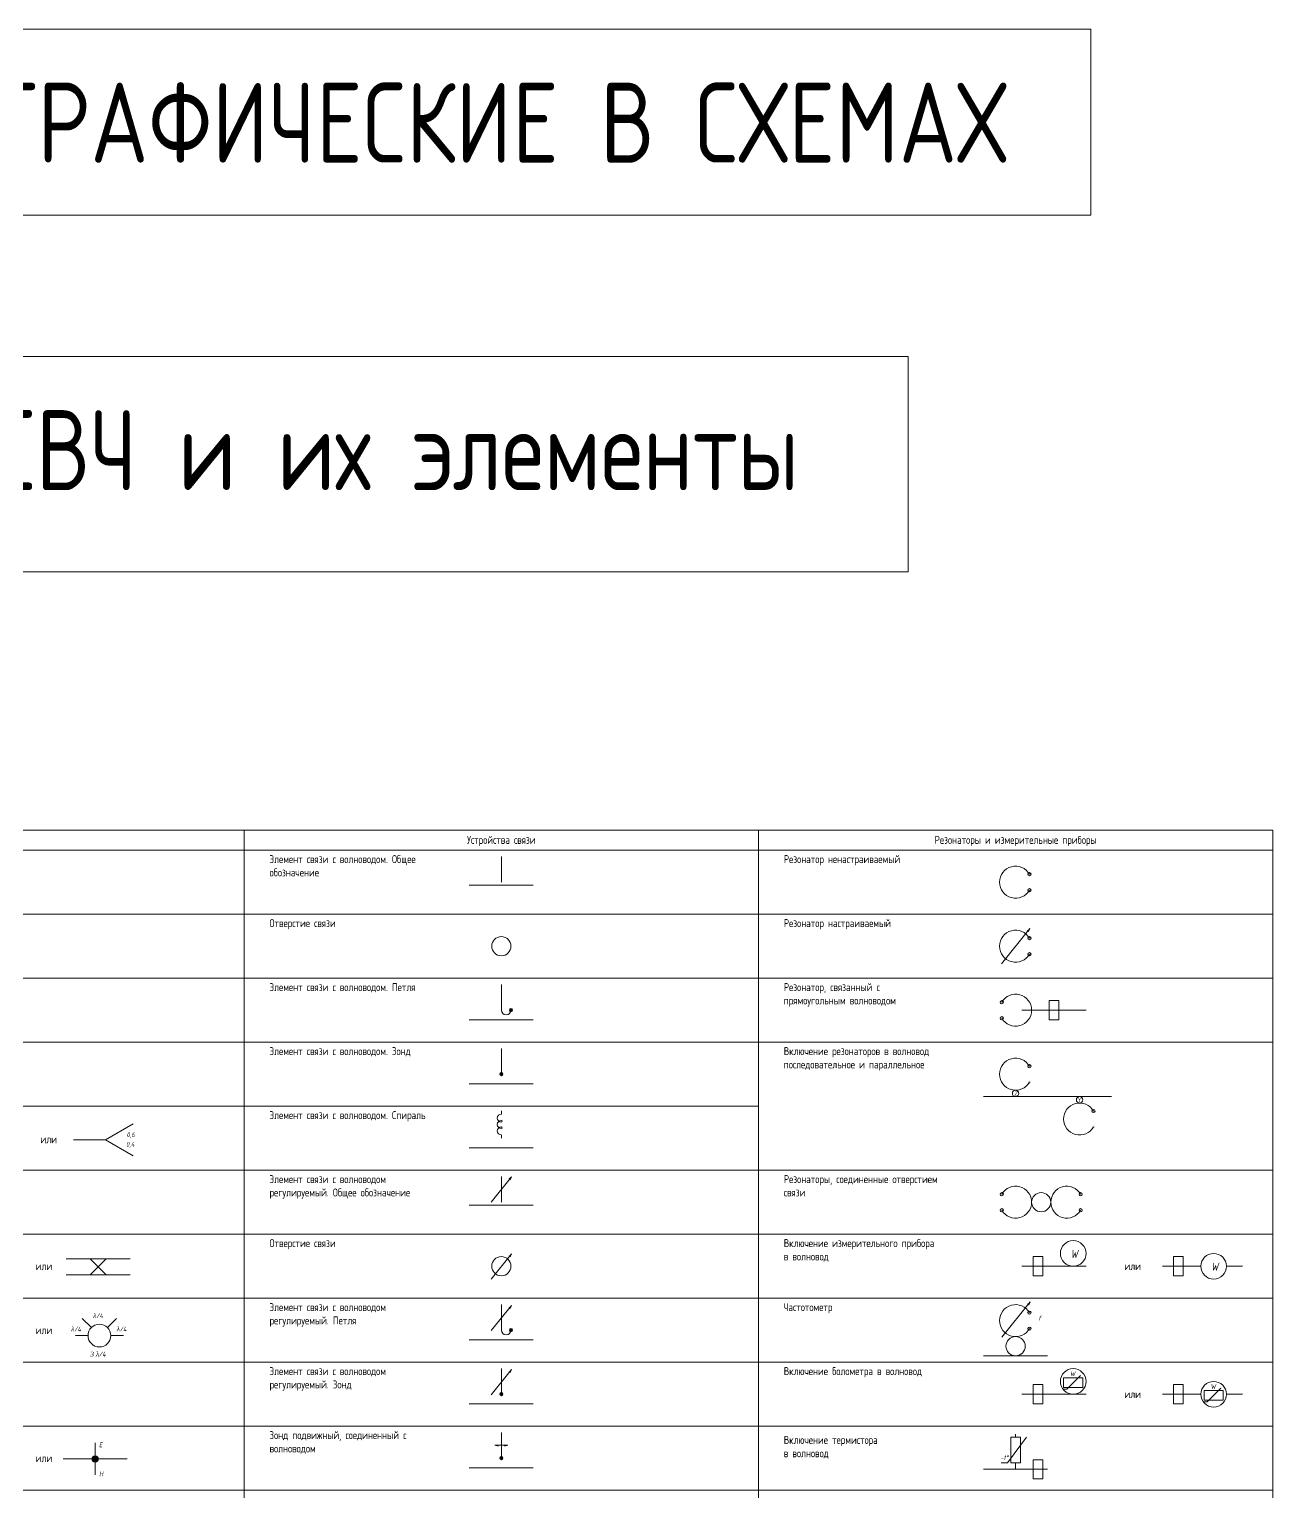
# Model space of a CAD drawing. Header units: millimetres. Extents: x 105 to 909, y -265 to 982.
# Drawn here: x 520.3 to 908.9, y 525 to 982 of the extents above; entities that cross this region are included whole.
import ezdxf

# ---------------------------------------------------------------- set-up
doc = ezdxf.new("R2010")
doc.units = ezdxf.units.MM
doc.layers.get('0').update_dxf_attribs({"lineweight": 20})
doc.styles.add('GOST', font='GOST_A.TTF')

msp = doc.modelspace()

# ---------------------------------------------------------------- hatches: boundary and pattern name
h = msp.add_hatch(color=256)
h.dxf.hatch_style = 1
h.paths.add_polyline_path([(833.36, 717.96, 1), (832.36, 717.96, 1)])
h.paths.add_polyline_path([(833.36, 712.96, 1), (832.36, 712.96, 1)])
h = msp.add_hatch(color=256)
h.dxf.hatch_style = 1
h.paths.add_polyline_path([(832.16, 700.37), (832.97, 700.96), (832.36, 700.2)])
h = msp.add_hatch(color=256)
h.dxf.hatch_style = 1
h.paths.add_polyline_path([(832.56, 700.04), (832.97, 700.96), (832.36, 700.2)])
h = msp.add_hatch(color=256)
h.dxf.hatch_style = 1
h.paths.add_polyline_path([(833.36, 697.96, 1), (832.36, 697.96, 1)])
h.paths.add_polyline_path([(833.36, 692.96, 1), (832.36, 692.96, 1)])
h = msp.add_hatch(color=256)
h.dxf.hatch_style = 1
h.paths.add_polyline_path([(824.7, 672.96, 1), (823.7, 672.96, 1)])
h.paths.add_polyline_path([(823.7, 677.96, 1), (824.7, 677.96, 1)])
h = msp.add_hatch(color=256)
h.dxf.hatch_style = 1
h.paths.add_polyline_path([(670.35, 675.49, 1), (671.35, 675.49, 1)])
h = msp.add_hatch(color=256)
h.dxf.hatch_style = 1
h.paths.add_polyline_path([(833.36, 657.96, 1), (832.36, 657.96, 1)])
h.paths.add_polyline_path([(833.36, 652.96, 1), (832.36, 652.96, 1)])
h = msp.add_hatch(color=256)
h.dxf.hatch_style = 1
h.paths.add_polyline_path([(667.35, 655.49, 1), (668.35, 655.49, 1)])
h = msp.add_hatch(color=256)
h.dxf.hatch_style = 1
h.paths.add_polyline_path([(853.36, 643.96, 1), (852.36, 643.96, 1)])
h.paths.add_polyline_path([(853.36, 638.96, 1), (852.36, 638.96, 1)])
h = msp.add_hatch(color=256)
h.dxf.hatch_style = 1
h.paths.add_polyline_path([(670.25, 622.76), (671.06, 623.35), (670.45, 622.6)])
h = msp.add_hatch(color=256)
h.dxf.hatch_style = 1
h.paths.add_polyline_path([(670.65, 622.44), (671.06, 623.35), (670.45, 622.6)])
h = msp.add_hatch(color=256)
h.dxf.hatch_style = 1
h.paths.add_polyline_path([(824.7, 612.96, 1), (823.7, 612.96, 1)])
h.paths.add_polyline_path([(823.7, 617.96, 1), (824.7, 617.96, 1)])
h = msp.add_hatch(color=256)
h.dxf.hatch_style = 1
h.paths.add_polyline_path([(849.36, 612.96, 1), (848.36, 612.96, 1)])
h.paths.add_polyline_path([(848.36, 617.96, 1), (849.36, 617.96, 1)])
h = msp.add_hatch(color=256)
h.dxf.hatch_style = 1
h.paths.add_polyline_path([(670.25, 598.69), (671.06, 599.28), (670.45, 598.52)])
h = msp.add_hatch(color=256)
h.dxf.hatch_style = 1
h.paths.add_polyline_path([(670.65, 598.36), (671.06, 599.28), (670.45, 598.52)])
h = msp.add_hatch(color=256)
h.dxf.hatch_style = 1
h.paths.add_polyline_path([(670.25, 582.61), (671.06, 583.2), (670.45, 582.45)])
h = msp.add_hatch(color=256)
h.dxf.hatch_style = 1
h.paths.add_polyline_path([(670.65, 582.28), (671.06, 583.2), (670.45, 582.45)])
h = msp.add_hatch(color=256)
h.dxf.hatch_style = 1
h.paths.add_polyline_path([(832.29, 583.73), (833.1, 584.31), (832.49, 583.56)])
h = msp.add_hatch(color=256)
h.dxf.hatch_style = 1
h.paths.add_polyline_path([(833.36, 580.96, 1), (832.36, 580.96, 1)])
h.paths.add_polyline_path([(833.36, 575.96, 1), (832.36, 575.96, 1)])
h = msp.add_hatch(color=256)
h.dxf.hatch_style = 1
h.paths.add_polyline_path([(832.7, 583.4), (833.1, 584.31), (832.49, 583.56)])
h = msp.add_hatch(color=256)
h.dxf.hatch_style = 1
h.paths.add_polyline_path([(670.35, 575.49, 1), (671.35, 575.49, 1)])
h = msp.add_hatch(color=256)
h.dxf.hatch_style = 1
h.paths.add_polyline_path([(670.25, 562.55), (671.06, 563.14), (670.45, 562.39)])
h = msp.add_hatch(color=256)
h.dxf.hatch_style = 1
h.paths.add_polyline_path([(670.65, 562.23), (671.06, 563.14), (670.45, 562.39)])
h = msp.add_hatch(color=256)
h.dxf.hatch_style = 1
h.paths.add_polyline_path([(667.35, 555.49, 1), (668.35, 555.49, 1)])
h = msp.add_hatch(color=256)
h.dxf.hatch_style = 1
h.paths.add_polyline_path([(666.82, 539.76), (665.86, 539.49), (666.82, 539.51)])
h = msp.add_hatch(color=256)
h.dxf.hatch_style = 1
h.paths.add_polyline_path([(666.83, 539.25), (665.86, 539.49), (666.82, 539.51)])
h = msp.add_hatch(color=256)
h.dxf.hatch_style = 1
h.paths.add_polyline_path([(668.9, 539.76), (669.86, 539.49), (668.89, 539.51)])
h = msp.add_hatch(color=256)
h.dxf.hatch_style = 1
h.paths.add_polyline_path([(668.89, 539.25), (669.86, 539.49), (668.89, 539.51)])
h = msp.add_hatch(color=256)
h.dxf.hatch_style = 1
h.paths.add_polyline_path([(540.93, 536.22, 0.414214), (539.93, 535.22), (540.93, 535.22)])
h.paths.add_polyline_path([(540.93, 536.22), (540.93, 535.22), (541.93, 535.22, 0.414214)])
h.paths.add_polyline_path([(541.93, 535.22), (540.93, 535.22), (540.93, 534.22, 0.414214)])
h.paths.add_polyline_path([(540.93, 535.22), (539.93, 535.22, 0.414214), (540.93, 534.22)])
h = msp.add_hatch(color=256)
h.dxf.hatch_style = 1
h.paths.add_polyline_path([(667.35, 535.49, 1), (668.35, 535.49, 1)])

# ---------------------------------------------------------------- linework, layer by layer
for p, q in [((105.44, 725.46), (908.88, 725.46)), ((667.87, 723.49), (667.85, 715.49)), ((657.84, 714.49), (677.84, 714.49)), ((426.82, 705.46), (587.5, 705.46)), ((587.5, 705.46), (748.19, 705.46)), ((748.19, 705.46), (908.88, 705.46)), ((824.09, 689.97), (832.97, 700.96)), ((832.16, 700.37), (832.36, 700.2)), ((832.56, 700.04), (832.36, 700.2)), ((832.97, 700.96), (832.56, 700.04)), ((426.82, 685.46), (587.5, 685.46)), ((587.5, 685.46), (748.19, 685.46)), ((667.87, 683.49), (667.85, 675.49)), ((748.19, 685.46), (908.88, 685.46)), ((841.03, 678.46), (839.03, 678.46)), ((839.03, 678.46), (842.03, 678.46)), ((839.03, 672.46), (839.03, 678.46)), ((842.03, 678.46), (842.03, 672.46)), ((657.84, 672.49), (677.84, 672.49)), ((830.53, 675.46), (850.53, 675.46)), ((842.03, 672.46), (839.03, 672.46)), ((426.82, 665.46), (587.5, 665.46)), ((587.5, 665.46), (748.19, 665.46)), ((667.87, 663.49), (667.85, 655.49)), ((748.19, 665.46), (908.88, 665.46)), ((657.84, 652.49), (677.84, 652.49)), ((426.82, 645.46), (587.5, 645.46)), ((587.5, 645.46), (748.19, 645.46)), ((828.53, 648.46), (818.53, 648.46)), ((828.53, 648.46), (848.53, 648.46)), ((848.53, 648.46), (858.53, 648.46)), ((544.14, 635), (552.8, 640)), ((667.86, 642.99), (667.86, 643.99)), ((667.85, 635.49), (667.85, 636.49)), ((534.14, 635), (544.14, 635)), ((544.14, 635), (552.8, 630)), ((657.84, 632.49), (677.84, 632.49)), ((426.82, 625.46), (587.5, 625.46)), ((587.5, 625.46), (748.19, 625.46)), ((664.69, 615.48), (671.06, 623.35)), ((667.87, 623.49), (667.85, 615.49)), ((671.06, 623.35), (670.25, 622.76)), ((670.25, 622.76), (670.45, 622.6)), ((670.65, 622.44), (670.45, 622.6)), ((671.06, 623.35), (670.65, 622.44)), ((748.19, 625.46), (908.88, 625.46)), ((657.84, 614.49), (677.84, 614.49)), ((426.82, 605.46), (587.5, 605.46)), ((587.5, 605.46), (748.19, 605.46)), ((748.19, 605.46), (908.88, 605.46)), ((664.69, 591.4), (671.06, 599.28)), ((671.06, 599.28), (670.65, 598.36)), ((551.85, 597.72), (531.85, 597.72)), ((539.35, 597.72), (544.35, 592.72)), ((544.35, 597.72), (539.35, 592.72)), ((539.35, 597.72), (544.35, 597.72)), ((670.25, 598.69), (670.45, 598.52)), ((670.65, 598.36), (670.45, 598.52)), ((830.53, 595.46), (850.53, 595.46)), ((836.03, 598.46), (834.03, 598.46)), ((834.03, 598.46), (837.03, 598.46)), ((834.03, 592.46), (834.03, 598.46)), ((837.03, 598.46), (837.03, 592.46)), ((874.41, 595.46), (886.41, 595.46)), ((879.91, 598.46), (877.91, 598.46)), ((877.91, 598.46), (880.91, 598.46)), ((877.91, 592.46), (877.91, 598.46)), ((880.91, 598.46), (880.91, 592.46)), ((894.41, 595.46), (899.41, 595.46)), ((551.85, 592.72), (531.85, 592.72)), ((539.35, 592.72), (544.35, 592.72)), ((837.03, 592.46), (834.03, 592.46)), ((880.91, 592.46), (877.91, 592.46)), ((426.82, 585.46), (587.5, 585.46)), ((587.5, 585.46), (748.19, 585.46)), ((748.19, 585.46), (908.88, 585.46)), ((664.69, 575.32), (671.06, 583.2)), ((667.87, 583.49), (667.85, 575.49)), ((670.25, 582.61), (670.45, 582.45)), ((670.65, 582.28), (670.45, 582.45)), ((671.06, 583.2), (670.65, 582.28)), ((824.23, 573.33), (833.1, 584.31)), ((832.29, 583.73), (832.49, 583.56)), ((832.7, 583.4), (832.49, 583.56)), ((833.1, 584.31), (832.7, 583.4)), ((536.93, 579.09), (539.76, 576.26)), ((547.59, 579.09), (544.76, 576.26)), ((534.76, 573.76), (538.73, 573.76)), ((545.8, 573.76), (549.76, 573.76)), ((657.84, 572.49), (677.84, 572.49)), ((838.53, 567.46), (818.53, 567.46)), ((828.53, 567.46), (838.53, 567.46)), ((426.82, 565.46), (587.5, 565.46)), ((587.5, 565.46), (748.19, 565.46)), ((664.69, 555.27), (671.06, 563.14)), ((667.87, 563.49), (667.85, 555.49)), ((670.25, 562.55), (670.45, 562.39)), ((670.65, 562.23), (670.45, 562.39)), ((671.06, 563.14), (670.65, 562.23)), ((748.19, 565.46), (908.88, 565.46)), ((834.03, 552.46), (834.03, 558.46)), ((834.03, 558.46), (837.03, 558.46)), ((837.03, 558.46), (837.03, 552.46)), ((843.53, 560.58), (849.53, 560.58)), ((843.53, 557.58), (843.53, 560.58)), ((849.53, 557.58), (843.53, 557.58)), ((844.53, 557.08), (848.78, 561.32)), ((849.53, 560.58), (849.53, 557.58)), ((877.91, 552.46), (877.91, 558.46)), ((877.91, 558.46), (880.91, 558.46)), ((880.91, 558.46), (880.91, 552.46)), ((830.53, 555.46), (850.53, 555.46)), ((843.53, 557.08), (844.53, 557.08)), ((874.41, 555.46), (886.41, 555.46)), ((887.41, 556.58), (893.41, 556.58)), ((887.41, 553.58), (887.41, 556.58)), ((893.41, 553.58), (887.41, 553.58)), ((888.41, 553.08), (887.41, 553.08)), ((888.41, 553.08), (892.66, 557.32)), ((893.41, 556.58), (893.41, 553.58)), ((894.41, 555.46), (899.41, 555.46)), ((657.84, 552.49), (677.84, 552.49)), ((837.03, 552.46), (834.03, 552.46)), ((880.91, 552.46), (877.91, 552.46)), ((426.82, 545.46), (587.5, 545.46)), ((587.5, 545.46), (748.19, 545.46)), ((748.19, 545.46), (908.88, 545.46)), ((540.93, 535.22), (540.93, 540.22)), ((540.93, 540.22), (540.93, 530.22)), ((669.86, 539.49), (665.86, 539.49)), ((665.86, 539.49), (666.83, 539.25)), ((667.87, 543.49), (667.85, 535.49)), ((667.86, 539.49), (669.86, 539.49)), ((669.86, 539.49), (668.89, 539.25)), ((826.03, 534), (831.93, 542)), ((827.03, 542), (827.03, 534)), ((827.03, 542), (830.03, 542)), ((828.53, 542), (828.53, 543)), ((830.03, 534), (830.03, 542)), ((530.93, 535.22), (550.93, 535.22)), ((836.03, 535), (834.03, 535)), ((834.03, 535), (837.03, 535)), ((834.03, 529), (834.03, 535)), ((837.03, 535), (837.03, 529)), ((657.84, 532.49), (677.84, 532.49)), ((818.53, 532), (838.53, 532)), ((826.03, 534), (824.03, 534)), ((827.03, 534), (828.53, 534)), ((828.53, 532), (828.53, 534)), ((828.53, 534), (830.03, 534)), ((834.03, 529), (837.03, 529)), ((426.82, 525.46), (587.5, 525.46)), ((587.5, 525.46), (748.19, 525.46)), ((748.19, 525.46), (908.88, 525.46))]:
    msp.add_line(p, q)
for points in [[(146.95, 982), (852.06, 982), (852.06, 923.86), (146.95, 923.86)], [(193.81, 879.7), (794.93, 879.7), (794.93, 812.45), (193.81, 812.45)], [(426.82, 731.71), (587.5, 731.71), (587.5, 165.46), (426.82, 165.46)], [(587.5, 731.71), (748.19, 731.71), (748.19, 525.46), (587.5, 525.46)], [(748.19, 731.71), (908.88, 731.71), (908.88, 365.46), (748.19, 365.46)]]:
    msp.add_lwpolyline(points, close=True)
for centre, radius in [((832.86, 717.96), 0.5), ((832.86, 712.96), 0.5), ((667.85, 695.46), 3), ((832.86, 697.96), 0.5), ((832.86, 692.96), 0.5), ((824.2, 677.96), 0.5), ((670.85, 675.49), 0.5), ((824.2, 672.96), 0.5), ((832.86, 657.96), 0.5), ((667.85, 655.49), 0.5), ((828.53, 649.46), 1), ((848.53, 647.46), 1), ((852.86, 643.96), 0.5), ((824.2, 617.96), 0.5), ((836.53, 615.46), 3), ((848.86, 617.96), 0.5), ((824.2, 612.96), 0.5), ((848.86, 612.96), 0.5), ((846.53, 599.46), 4), ((890.41, 595.46), 4), ((667.85, 595.46), 3), ((832.86, 580.96), 0.5), ((542.26, 573.76), 3.54), ((670.85, 575.49), 0.5), ((832.86, 575.96), 0.5), ((828.53, 570.46), 3), ((846.53, 559.46), 4), ((890.41, 555.46), 4), ((667.85, 555.49), 0.5), ((540.93, 535.22), 1), ((667.85, 535.49), 0.5)]:
    msp.add_circle(centre, radius)
for centre, radius, start, end in [((828.53, 715.46), 5, 30, 330), ((828.53, 695.46), 5, 30, 330), ((828.53, 675.46), 5, 210, 150), ((669.35, 675.49), 1.5, 180, 0), ((828.53, 655.46), 5, 30, 330), ((848.53, 641.46), 5, 30, 330), ((667.85, 641.74), 1.25, 89.8301, 269.8301), ((667.85, 639.74), 1.25, 89.8301, 269.8301), ((667.85, 640.74), 0.25, 269.1503, 89.1503), ((667.85, 637.74), 1.25, 89.8301, 269.8301), ((667.85, 638.74), 0.25, 269.1503, 89.1503), ((828.53, 615.46), 5, 210, 150), ((844.53, 615.46), 5, 30, 330), ((828.53, 578.46), 5, 30, 330), ((669.35, 575.49), 1.5, 180, 0)]:
    msp.add_arc(centre, radius, start, end)

# ---------------------------------------------------------------- texts
at = {"char_height": 25, "attachment_point": 1}
for s, width, heights, insert in [('{\\fGOST type A|b0|i0|c204|p34;ОБОЗНАЧЕНИЯ УСЛОВНЫЕ ГРАФИЧЕСКИЕ В СХЕМАХ}', 1137.9666, [-25.29], (171.71, 965.32)), ('{\\fGOST type A|b0|i0|c204|p34;ГОСТ 2.734-68 Линии СВЧ и их элементы}', 6862.284, [-25.04], (217.04, 862.97))]:
    msp.add_mtext_dynamic_manual_height_columns(s, width=width, gutter_width=125, heights=heights, dxfattribs=dict(at, insert=insert))
at = {"char_height": 2.5, "attachment_point": 1, "style": 'GOST'}
for s, width, heights, insert in [('\\pxqc;Устройства связи', 160.687, [6.25], (587.5, 729.93)), ('\\pxqc;Резонаторы и измерительные приборы', 160.687, [6.25], (748.19, 729.93)), ('Элемент связи с волноводом. Общее обозначение', 49.0319, [-6.68], (595.42, 723.92)), ('Резонатор ненастраиваемый', 49.0319, [-3.21], (756.1, 723.92)), ('Отверстие связи', 49.0319, [-3.21], (595.42, 703.92)), ('Резонатор настраиваемый', 49.0319, [-3.21], (756.1, 703.92)), ('Элемент связи с волноводом. Петля', 49.0319, [-2.5], (595.42, 683.92)), ('Резонатор, связанный с прямоугольным волноводом', 49.0319, [7.38], (756.1, 683.92)), ('Элемент связи с волноводом. Зонд', 49.0319, [-2.5], (595.42, 663.92)), ('Включение резонаторов в волновод последовательное и параллельное', 49.0319, [-7.38], (756.1, 663.92)), ('Элемент связи с волноводом. Спираль', 49.0319, [-3.21], (595.42, 643.92)), ('или', 31.5734, [-2.5], (523.85, 636.37)), ('Элемент связи с волноводом регулируемый. Общее обозначение', 49.0319, [-7.38], (595.42, 623.92)), ('Резонаторы, соединенные отверстием связи', 49.0319, [-6.67], (756.1, 623.92)), ('Отверстие связи', 49.0319, [-3.21], (595.42, 603.92)), ('Включение измерительного прибора в волновод', 49.0319, [7.38], (756.1, 603.92)), ('или', 31.5734, [-2.5], (522.35, 596.73)), ('или', 31.5734, [-2.5], (862.54, 596.73)), ('Элемент связи с волноводом регулируемый. Петля', 49.0319, [-7.38], (595.42, 583.92)), ('Частотометр', 49.0319, [-3.21], (756.1, 583.92)), ('или', 31.5734, [-2.5], (522.35, 576.73)), ('Элемент связи с волноводом регулируемый. Зонд', 49.0319, [-7.38], (595.42, 563.92)), ('Включение болометра в волновод', 49.0319, [7.38], (756.1, 563.92)), ('или', 31.5734, [-2.5], (862.54, 556.73)), ('Зонд подвижный, соединенный с волноводом', 49.0319, [-6.67], (595.42, 543.92)), ('Включение термистора в волновод', 31.5734, [-6.67], (756.1, 542.42)), ('или', 31.5734, [-2.5], (522.35, 536.73))]:
    msp.add_mtext_dynamic_manual_height_columns(s, width=width, gutter_width=12.5, heights=heights, dxfattribs=dict(at, insert=insert))
at = {"style": 'GOST'}
for s, insert, char_height, width, attachment_point in [('\\A1;{\\Q10;Z}', (828.03, 650.24), 1.5, 5.3575, 1), ('\\A1;{\\Q10;Y}', (849.04, 646.68), 1.5, 5.3575, 9), ('\\A1;{\\Q10;W}', (848.03, 598.05), 2.5, 5.3575, 9), ('\\A1;{\\Q10;W}', (891.91, 594.05), 2.5, 5.3575, 9), ('\\A1;{\\fTimes New Roman|b0|i0|c0|p18;\\Q10;λ\\fGOST type A|b0|i0|c204|p34;/4}', (540.15, 580.74), 1.5, 5.3575, 1), ('\\A1;{\\fTimes New Roman|b0|i0|c0|p18;\\Q10;λ\\fGOST type A|b0|i0|c204|p34;/4}', (533.28, 576.56), 1.5, 5.3575, 1), ('\\A1;{\\fTimes New Roman|b0|i0|c0|p18;\\Q10;λ\\fGOST type A|b0|i0|c204|p34;/4}', (547.52, 576.56), 1.5, 5.3575, 1), ('\\A1;{\\Q10;f}', (835.61, 579.97), 1.5, 5.3575, 1), ('\\A1;{\\fTimes New Roman|b0|i0|c0|p18;\\Q10;3 λ\\fGOST type A|b0|i0|c204|p34;/4}', (539.3, 568.72), 1.5, 7.2564, 1), ('\\A1;{\\Q10;W}', (847.2, 561.12), 1.5, 5.3575, 9), ('\\A1;{\\Q10;W}', (891.08, 557.12), 1.5, 5.3575, 9), ('{\\Q10;Е}', (542.15, 540.39), 1.5, 0.1316, 1), ('\\A1;{\\Q10;-t%%D}', (823.83, 536.41), 1.5, 5.3575, 1), ('{\\Q10;Н}', (542.18, 531.27), 1.5, 0.4728, 1)]:
    msp.add_mtext(s, dxfattribs=dict(at, insert=insert, char_height=char_height, width=width, attachment_point=attachment_point))
at = {"char_height": 1.5, "attachment_point": 1, "style": 'GOST'}
for s, insert in [('{\\Q10;0,6}', (550.81, 637.31)), ('{\\Q10;0,4}', (550.63, 634.33))]:
    msp.add_mtext(s, dxfattribs=dict(at, insert=insert))

doc.saveas('drawing.dxf')
